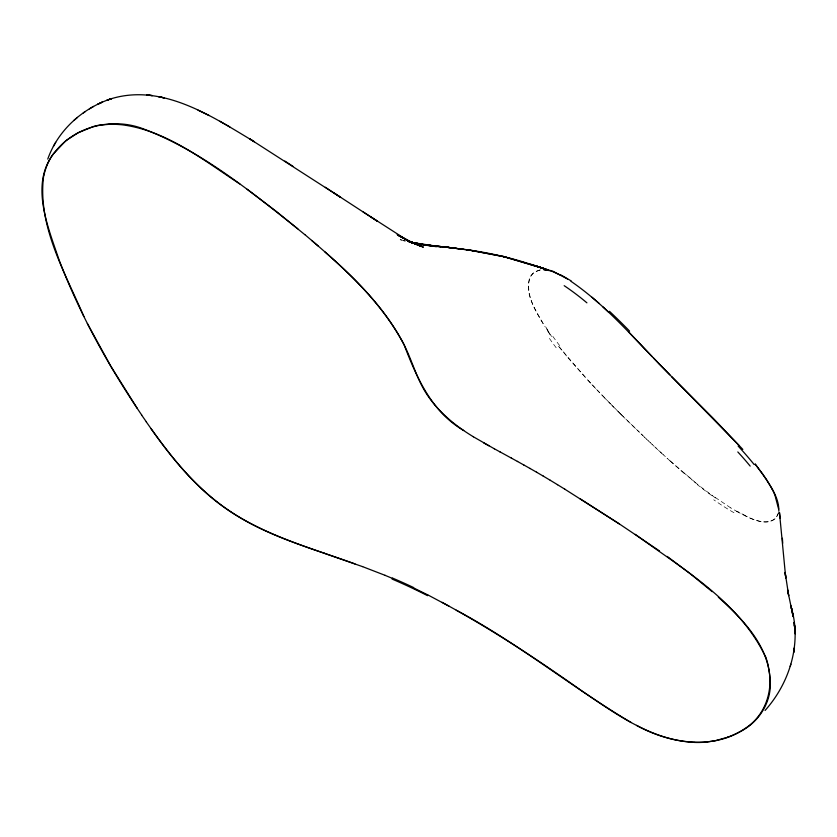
<?xml version="1.0" encoding="UTF-8"?>
<svg xmlns="http://www.w3.org/2000/svg" width="837" height="837" viewBox="0 0 837 837"><rect width="100%" height="100%" fill="white"/><g stroke="black" fill="none" stroke-linecap="round" stroke-linejoin="round"><path stroke-width="0.63" stroke-dasharray="4.18 3.14" d="M778.462 512.432C774.685 527.875 755.058 521.074 745.558 515.822M778.515 513.05C770.982 531.192 747.19 517.046 735.451 510.685M540.325 269.964L537.208 270.916A15.139 12.304 43.3 0 0 536.109 271.418L533.242 273.165L530.396 276.691A11.864 9.657 43.4 0 0 529.277 279.171C525.866 296.507 536.318 312.452 544.971 326.545M539.98 269.922L534.268 272.36A20.098 16.311 42.8 0 0 531.087 275.519C522.602 292.354 535.973 310.203 543.715 324.746M402.492 240.229L400.149 239.696L405.16 240.868M730.732 507.902L711.785 495.106M715.52 498.025L697.577 484.487M697.765 484.477L691.749 479.8M695.798 482.907L670.845 461.564M684.038 473.323L667.058 458.205M670.761 461.564L663.322 454.742M663.375 454.857L659.577 451.3M661.533 453.173L655.842 447.837M657.84 449.762L653.979 446.1M652.117 444.363L654.095 446.278M650.265 442.616L652.201 444.51M648.413 440.869L650.307 442.721M646.52 439.143L648.413 440.932M644.626 437.343L646.562 439.111M644.71 437.353L621.064 414.451M641.016 433.828L642.868 435.596M637.334 430.291L639.175 432.059M635.492 428.513L622.885 416.24M619.254 412.651L622.676 415.999M620.855 414.189L615.603 409.021M619.035 412.379L611.941 405.349M615.404 408.759L610.1 403.497M611.784 405.108L604.596 397.889M609.985 403.277L597.315 390.324M604.586 397.763L591.926 384.612M595.672 388.473L586.622 378.899M590.378 382.833L566.377 355.997M585.126 377.152L558.457 346.225M566.544 355.955L558.76 346.225M551.614 336.474L548.905 332.53M550.055 334.643L547.471 330.741M745.652 515.665A151.581 117.128 19.3 0 1 738.067 511.846M737.983 511.962A126.293 98.368 19.1 0 1 730.753 507.871M711.502 495.389A360.82 284.182 18.7 0 1 697.472 484.738M559.66 345.618A266.124 248.987 16.6 0 1 552.514 335.919M549.02 332.467A347.648 333.524 2 0 1 545.075 326.482M547.963 330.448A260.579 247.867 7.9 0 1 544.196 324.474M556.166 347.742A216.417 202.083 17 0 1 547.775 335.93M692 479.601A362.829 278.983 20 0 1 684.289 473.135M733.955 512.715A216.898 172.914 18.1 0 1 713.794 499.815M405.38 241.066L402.953 240.585L405.422 241.098"/><path stroke-width="1.26" d="M778.839 511.229C779.184 497.011 769.653 484.958 762.361 473.533M43.67 175.76C37.152 225.655 64.888 272.213 83.888 316.532M765.07 710.456C789.573 683.086 801.846 643.799 791.383 607.85L793.152 616.67L787.554 589.792L788.684 595.651L785.137 572.424L785.797 578.043L785.409 574.716M790.201 666.419L790.892 664.149M47.761 159.093C57.899 130.206 82.905 107.858 111.771 98.567C163.1 83.386 212.305 116.605 254.343 141.735L249.75 138.9L340.596 197.333L325.3 187.258M53.411 146.349L55.692 142.332M73.782 120.528L77.443 117.4M65.746 140.846L53.432 153.882A63.999 50.544 33.3 0 0 50.251 158.653L47.991 163.048A101.748 80.498 30 0 0 43.765 175.791M65.997 140.637L78.019 132.821L93.127 126.617A46.872 35.907 31.6 0 1 99.498 125.142L109.092 124.326M83.292 112.953L85.259 111.551M93.556 106.425L89.423 108.852M727.771 737.209L715.457 740.672L707.077 741.959M544.186 269.692L549.982 270.372L560.497 275.132M543.37 269.535L552.964 271.261L567.517 279.014M694.239 742.367C651.845 740.337 616.147 714.139 582.28 691.226C537.124 659.169 490.733 628.713 441.999 602.316M466.994 249.865L453.382 248.045L464.012 249.405M456.458 248.401L435.345 245.952L454.376 248.181M451.206 247.731L419.337 244.289L434.685 245.9L411.522 242.427L417.485 244.686L409.471 241.516L423.208 247.082L409.471 241.516M449.176 247.501L445.954 247.093L461.742 249.112L458.718 248.715C485.565 251.749 512.066 257.66 537.553 266.647L503.194 256.457L469.337 250.148M466.45 249.782L474.621 250.922M430.49 245.523L424.537 244.666L440.492 246.978M471.765 250.514L505.799 257.105L503.194 256.457L544.678 268.834L530.637 264.366L538.526 266.804M426.431 245.042L420.415 244.038L436.339 246.727M411.427 242.427L422.371 244.446L410.235 242.05L417.328 244.163L407.849 241.171M416.481 243.316L432.122 246.319M409.126 241.862L419.002 243.923L409.513 241.851L415.183 243.222L410.172 242.05M409.722 241.945L420.854 244.854M409.534 241.903L411.877 242.521L409.398 241.809M542.407 268.028L534.006 265.507L542.407 268.028L536.245 266.082M546.31 269.211L540.179 267.348L548.538 269.985M324.128 553.236L362.63 566.659M324.139 553.194C289.759 541.445 254.783 529.246 225.038 507.787C195.293 486.674 171.857 458.132 150.953 428.554M408.048 241.255L420.205 245.492L411.553 242.427M354.972 563.897C312.661 548.643 268.353 536.538 230.395 511.574C195.565 488.913 169.775 455.485 146.255 421.827M362.881 566.754L385.146 575.354M384.989 575.312L392.333 578.346M415.424 243.933L407.629 240.554L421.199 246.507M413.645 243.19L397.69 235.103L411.595 242.385M413.541 587.898L427.644 594.835M209.104 115.558L198.024 110.181M636.528 725.365C668.753 743.277 713.208 750.747 745.087 728.452C764.62 716.127 773.273 692 768.826 669.318A83.292 64.48 21.1 0 0 765.719 657.055M427.833 594.908L449.061 606.197M499.825 451.781L511.585 458.216M494.28 448.747L499.992 451.886M511.355 458.08L517.611 461.532M494.405 448.831L473.344 436.768M517.36 461.375L523.805 464.974M404.271 238.555L410.81 242.207L397.177 234.517L410.653 242.458L363.07 211.887M523.543 464.807L530.177 468.553M483.619 442.825L488.944 445.818M631.203 722.561C571.556 687.219 517.653 642.795 456.238 610.204M229.819 126.921L219.828 121.25M529.915 468.396L536.737 472.309M536.486 472.162L543.475 476.243M543.255 476.117L550.422 480.386M550.244 480.281L557.557 484.717M557.432 484.644L564.86 489.216M564.787 489.174L619.307 523.889L659.483 550.934M473.407 436.788C455.506 425.96 438.86 412.327 427.163 394.802C415.937 377.916 411.522 357.713 401.624 340.125C378.188 297.815 341.13 265.465 304.773 234.538M579.895 498.643L619.275 523.889M333.325 192.541L377.309 221.177L370.665 216.835M284.862 161.06L292.971 166.343M571.054 281.368C604.366 304.208 631.056 335.041 659.064 363.771M635.293 534.372C682.961 569.244 739.469 601.677 765.656 657.066M297.826 228.825C249.75 190.784 200.964 150.65 143.012 128.731C112.974 117.326 75.989 125.822 55.64 151.12C28.814 182.424 47.74 226.084 59.029 259.773C80.028 314.712 108.747 366.46 141.725 415.068M463.719 430.521C431.725 411.971 416.69 377.696 404.104 344.802C385.02 308.382 355.516 278.784 324.913 251.895M239.811 183.952C203.36 160.076 166.73 130.582 122.192 124.807A106.236 81.597 31.8 0 0 109.082 124.294M667.215 556.427L690.609 574.025L712.13 591.644M247.135 189.246L276.304 211.405L304.804 234.642M592.021 297.261L599.282 303.569M311.667 240.428L318.384 246.193M718.334 597.179C741.906 618.491 767.341 643.956 769.914 677.489C773.106 700.119 759.619 722.279 739.364 732.04A103.16 80.226 22.4 0 1 727.73 737.146M602.964 306.907L608.509 312.065M682.427 387.583L739.113 445.546M682.312 387.51L659.294 364.074M669.851 374.83L657.516 362.233M671.64 376.66L713.229 418.28L742.827 449.406M628.461 331.714L652.128 356.614M657.275 361.919L653.697 358.184M755.162 464.19L762.392 473.658M755.236 464.043L766.389 479.36L772.206 489.143M141.589 415.006L146.339 421.848M137.132 408.205L110.746 366.093L87.351 323.48M791.383 607.85L791.708 609.284L790.819 605.413M792.419 612.611L792.702 614.232M778.609 509.074L775.02 495.483A80.54 60.212 21.2 0 0 772.185 489.143M780.157 518.291L779.467 512.526L785.524 575.71M782.731 543.223L782.375 538.233M560.602 274.85A112.074 87.017 40.2 0 1 567.026 278.491A106.77 81.785 39.9 0 1 571.252 281.002M738.129 446.048A339.362 249.081 22.7 0 1 754.2 464.587M707.087 742.021A82.727 64.512 23 0 1 694.25 742.429M392.082 579.068A654.293 548.884 71 0 1 427.592 595.682M737.815 451.949A269.608 195.387 23.7 0 1 750.172 466.104M609.493 311.322A345.89 181.995 39.5 0 1 629.581 331.107M564.18 285.679A161.729 101.926 38.7 0 1 586.904 302.837M392.407 578.022A632.092 530.836 71.2 0 1 413.635 587.553M794.093 650.035L793.748 652.421L794.439 647.744L794.093 650.035M102.334 102.083L97.929 104.133L102.334 102.083M111.771 98.567L107.073 100.178L111.771 98.567M149.31 95.24L146.653 94.926L152.386 95.606L149.31 95.24M161.321 97.27L158.643 96.673L164.439 97.971L161.321 97.27M794.606 626.704L794.114 622.372L794.826 629.089L794.407 624.705L794.606 626.704M794.836 629.33L794.648 627.028L795.098 633.829L794.836 629.33"/></g></svg>
